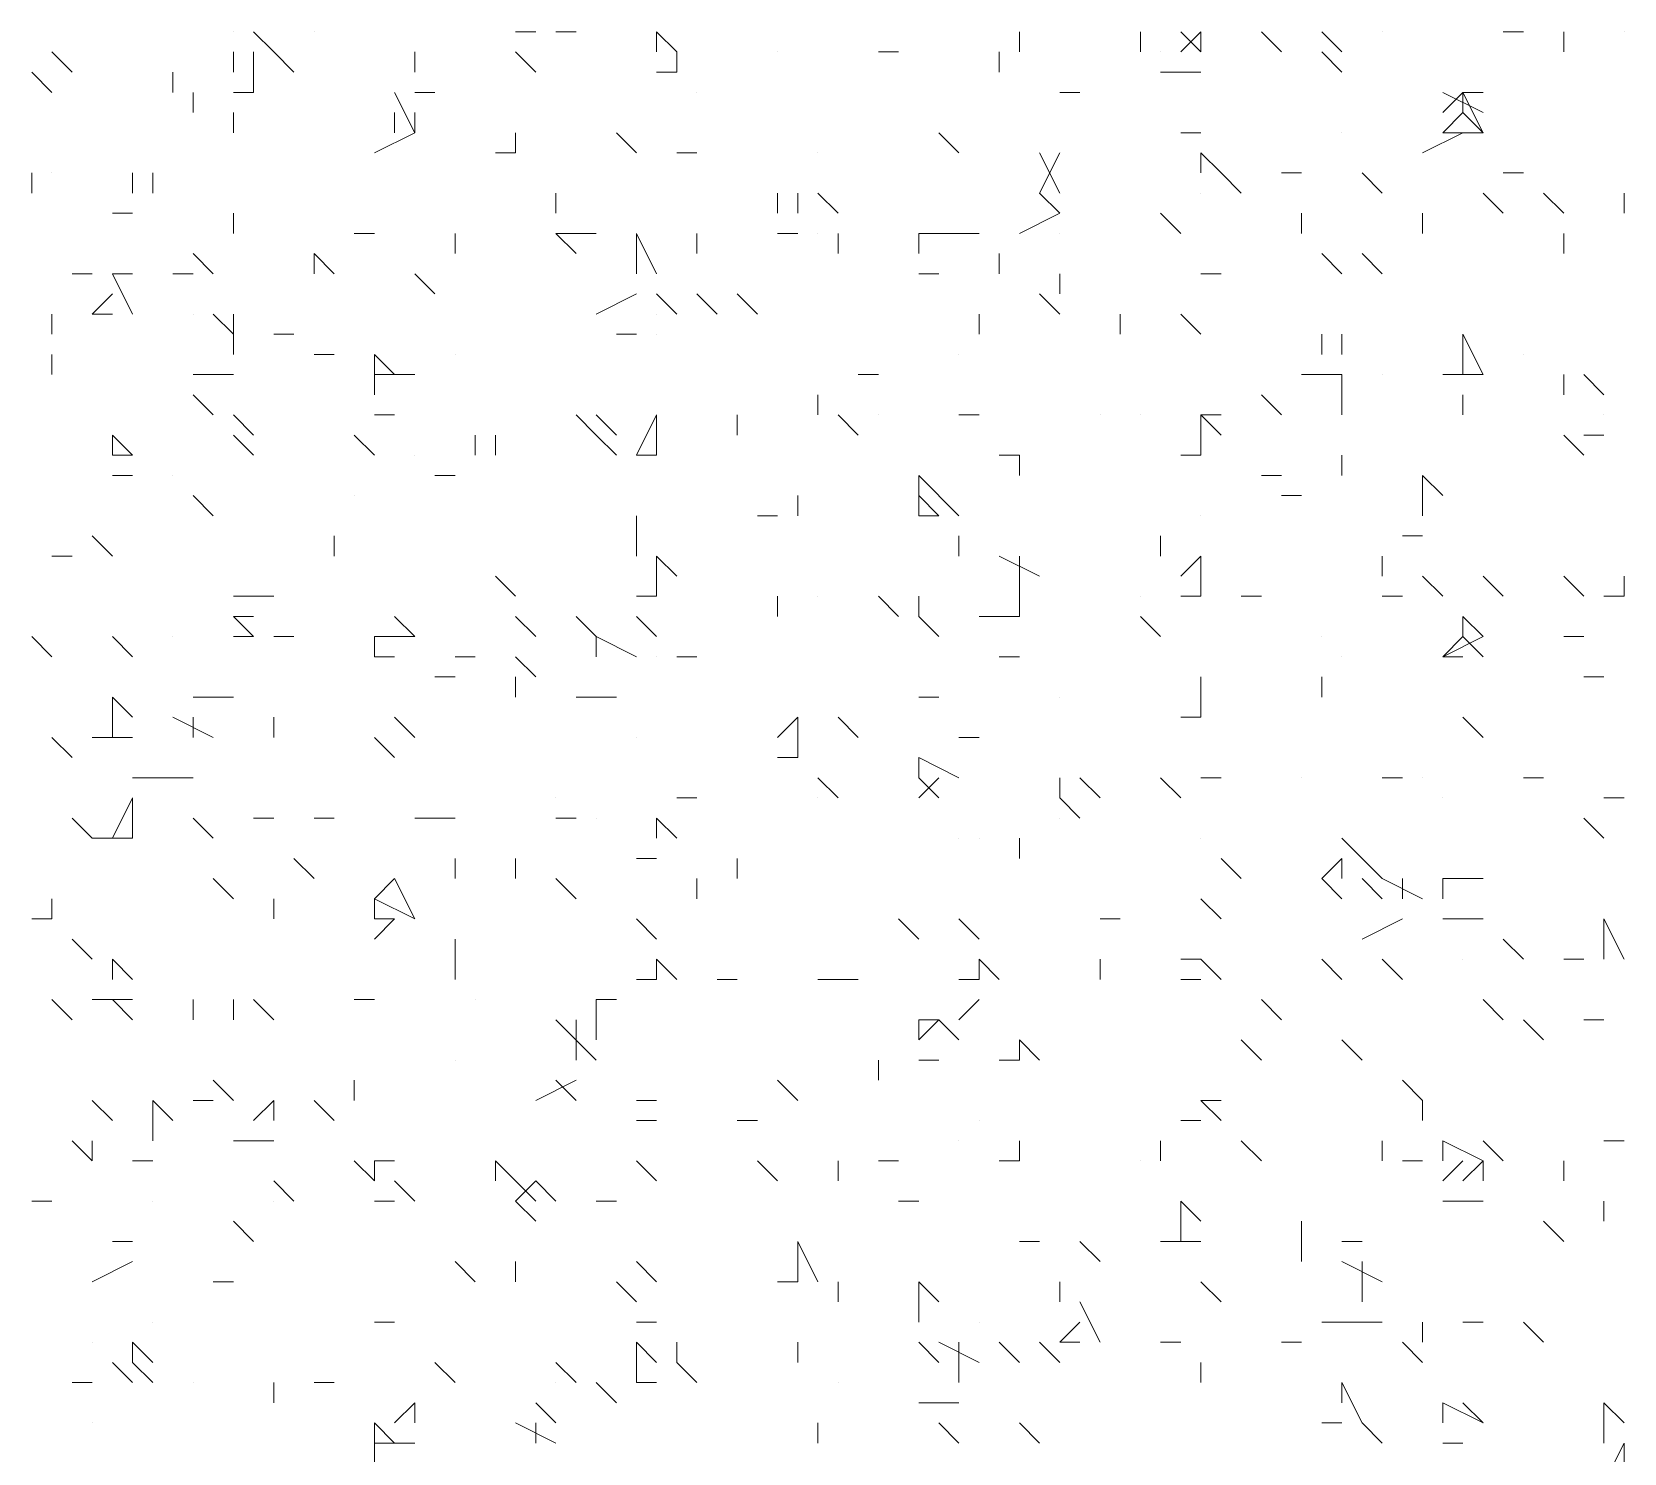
# Model space of a CAD drawing. Header units: millimetres. Extents: x 2928 to 3112, y 1220 to 1280.
# Drawn here: x 2999.7688 to 3000.0322, y 1265.2723 to 1265.5073 of the extents above; entities that cross this region are included whole.
import ezdxf

# ---------------------------------------------------------------- set-up
doc = ezdxf.new("R2010")
doc.units = ezdxf.units.MM

msp = doc.modelspace()

# ---------------------------------------------------------------- linework, layer by layer
at = {"color": 92, "linetype": 'Continuous', "lineweight": 5, "true_color": 0x00b800}
for points in [[(2999.80215, 1265.5073), (2999.80215, 1265.5073)], [(2999.81549, 1265.5073), (2999.81549, 1265.5073)], [(2999.99216, 1265.5073), (2999.99216, 1265.5073)], [(3000.03216, 1265.5073), (3000.03216, 1265.5073)], [(3000.03216, 1265.5073), (3000.03216, 1265.5073)], [(2999.87215, 1265.50397), (2999.87215, 1265.50397)], [(2999.89215, 1265.50397), (2999.89215, 1265.50397)], [(2999.95549, 1265.50397), (2999.95549, 1265.50397)], [(2999.87882, 1265.4973), (2999.87882, 1265.4973)], [(2999.98549, 1265.49063), (2999.98549, 1265.49063)], [(2999.89882, 1265.4873), (2999.89882, 1265.4873)], [(2999.77215, 1265.48397), (2999.77215, 1265.48397)], [(2999.96216, 1265.48063), (2999.96216, 1265.48063)], [(2999.89882, 1265.47397), (2999.89882, 1265.47397)], [(2999.93882, 1265.47397), (2999.93882, 1265.47397)], [(2999.93882, 1265.4673), (2999.93882, 1265.4673)], [(2999.79549, 1265.46063), (2999.79549, 1265.46063)], [(2999.87215, 1265.46063), (2999.87215, 1265.46063)], [(2999.87215, 1265.4573), (2999.87215, 1265.4573)], [(2999.83882, 1265.45397), (2999.83882, 1265.45397)], [(2999.92215, 1265.45397), (2999.92215, 1265.45397)], [(3000.01549, 1265.45397), (3000.01549, 1265.45397)], [(2999.99216, 1265.45063), (2999.99216, 1265.45063)], [(2999.90882, 1265.44397), (2999.90882, 1265.44397)], [(2999.94549, 1265.44397), (2999.94549, 1265.44397)], [(2999.94549, 1265.44397), (2999.94549, 1265.44397)], [(2999.95215, 1265.44397), (2999.95215, 1265.44397)], [(3000.02882, 1265.44397), (3000.02882, 1265.44397)], [(3000.02882, 1265.44397), (3000.02882, 1265.44397)], [(2999.83215, 1265.4373), (2999.83215, 1265.4373)], [(2999.86882, 1265.4373), (2999.86882, 1265.4373)], [(2999.79215, 1265.43397), (2999.79215, 1265.43397)], [(2999.82215, 1265.43063), (2999.82215, 1265.43063)], [(2999.99882, 1265.43063), (2999.99882, 1265.43063)], [(2999.91549, 1265.4273), (2999.91549, 1265.4273)], [(2999.96216, 1265.4273), (2999.96216, 1265.4273)], [(2999.89882, 1265.41397), (2999.89882, 1265.41397)], [(2999.95215, 1265.41397), (2999.95215, 1265.41397)], [(2999.99216, 1265.41397), (2999.99216, 1265.41397)], [(2999.79215, 1265.4073), (2999.79215, 1265.4073)], [(2999.98216, 1265.4073), (2999.98216, 1265.4073)], [(2999.84882, 1265.40397), (2999.84882, 1265.40397)], [(2999.87215, 1265.40397), (2999.87215, 1265.40397)], [(2999.98549, 1265.40397), (2999.98549, 1265.40397)], [(2999.93882, 1265.3973), (2999.93882, 1265.3973)], [(2999.86882, 1265.39063), (2999.86882, 1265.39063)], [(2999.97882, 1265.38397), (2999.97882, 1265.38397)], [(2999.99882, 1265.38397), (2999.99882, 1265.38397)], [(2999.85549, 1265.38063), (2999.85549, 1265.38063)], [(2999.89882, 1265.38063), (2999.89882, 1265.38063)], [(2999.93882, 1265.38063), (2999.93882, 1265.38063)], [(3000.00216, 1265.38063), (3000.00216, 1265.38063)], [(2999.86215, 1265.3773), (2999.86215, 1265.3773)], [(2999.93882, 1265.3773), (2999.93882, 1265.3773)], [(2999.92215, 1265.37397), (2999.92215, 1265.37397)], [(2999.92549, 1265.37397), (2999.92549, 1265.37397)], [(2999.96216, 1265.37397), (2999.96216, 1265.37397)], [(2999.95882, 1265.35397), (2999.95882, 1265.35397)], [(2999.99216, 1265.35397), (2999.99216, 1265.35397)], [(3000.00549, 1265.35397), (3000.00549, 1265.35397)], [(3000.02882, 1265.35397), (3000.02882, 1265.35397)], [(2999.84215, 1265.3473), (2999.84215, 1265.3473)], [(2999.83882, 1265.3373), (2999.83882, 1265.3373)], [(2999.87215, 1265.33063), (2999.87215, 1265.33063)], [(2999.96216, 1265.33063), (2999.96216, 1265.33063)], [(2999.92549, 1265.3273), (2999.92549, 1265.3273)], [(2999.92215, 1265.32396), (2999.92215, 1265.32396)], [(2999.95215, 1265.32063), (2999.95215, 1265.32063)], [(2999.78882, 1265.31396), (2999.78882, 1265.31396)], [(2999.80882, 1265.31396), (2999.80882, 1265.31396)], [(2999.78215, 1265.3073), (2999.78215, 1265.3073)], [(2999.78882, 1265.29396), (2999.78882, 1265.29396)], [(2999.82549, 1265.29396), (2999.82549, 1265.29396)], [(2999.92549, 1265.29396), (2999.92549, 1265.29396)], [(3000.00549, 1265.29396), (3000.00549, 1265.29396)], [(2999.77882, 1265.29063), (2999.77882, 1265.29063)], [(2999.89549, 1265.29063), (2999.89549, 1265.29063)], [(2999.79549, 1265.28396), (2999.79549, 1265.28396)], [(2999.85549, 1265.28396), (2999.85549, 1265.28396)], [(2999.90215, 1265.28396), (2999.90215, 1265.28396)], [(2999.77882, 1265.2773), (2999.77882, 1265.2773)]]:
    msp.add_lwpolyline(points, close=True, dxfattribs=at)
for points in [[(2999.80882, 1265.50397), (2999.80549, 1265.5073), (2999.80549, 1265.5073)], [(2999.85215, 1265.5073), (2999.84882, 1265.5073), (2999.84882, 1265.5073)], [(2999.85882, 1265.5073), (2999.85549, 1265.5073), (2999.85549, 1265.5073)], [(2999.87215, 1265.5073), (2999.87549, 1265.50397), (2999.87549, 1265.50397)], [(2999.87215, 1265.5073), (2999.87215, 1265.50397), (2999.87215, 1265.50397)], [(2999.93215, 1265.50397), (2999.93215, 1265.5073), (2999.93215, 1265.5073)], [(2999.95215, 1265.50397), (2999.95215, 1265.5073), (2999.95215, 1265.5073)], [(2999.96216, 1265.5073), (2999.95882, 1265.50397), (2999.95882, 1265.50397)], [(2999.96216, 1265.50397), (2999.95882, 1265.5073), (2999.95882, 1265.5073)], [(2999.96216, 1265.5073), (2999.96216, 1265.50397), (2999.96216, 1265.50397)], [(2999.97549, 1265.50397), (2999.97216, 1265.5073), (2999.97216, 1265.5073)], [(2999.98549, 1265.50397), (2999.98216, 1265.5073), (2999.98216, 1265.5073)], [(3000.01549, 1265.5073), (3000.01216, 1265.5073), (3000.01216, 1265.5073)], [(3000.02216, 1265.50397), (3000.02216, 1265.5073), (3000.02216, 1265.5073)], [(2999.77549, 1265.50063), (2999.77215, 1265.50397), (2999.77215, 1265.50397)], [(2999.80215, 1265.50397), (2999.80215, 1265.50063), (2999.80215, 1265.50063)], [(2999.80549, 1265.50397), (2999.80549, 1265.4973), (2999.80549, 1265.4973)], [(2999.81215, 1265.50063), (2999.80882, 1265.50397), (2999.80882, 1265.50397)], [(2999.83215, 1265.50063), (2999.83215, 1265.50397), (2999.83215, 1265.50397)], [(2999.85215, 1265.50063), (2999.84882, 1265.50397), (2999.84882, 1265.50397)], [(2999.85215, 1265.50063), (2999.84882, 1265.50397), (2999.84882, 1265.50397)], [(2999.87549, 1265.50063), (2999.87549, 1265.50397), (2999.87549, 1265.50397)], [(2999.91215, 1265.50397), (2999.90882, 1265.50397), (2999.90882, 1265.50397)], [(2999.92882, 1265.50063), (2999.92882, 1265.50397), (2999.92882, 1265.50397)], [(2999.98549, 1265.50063), (2999.98216, 1265.50397), (2999.98216, 1265.50397)], [(2999.77215, 1265.4973), (2999.76882, 1265.50063), (2999.76882, 1265.50063)], [(2999.79215, 1265.4973), (2999.79215, 1265.50063), (2999.79215, 1265.50063)], [(2999.87215, 1265.50063), (2999.87549, 1265.50063), (2999.87549, 1265.50063)], [(2999.95549, 1265.50063), (2999.96216, 1265.50063), (2999.96216, 1265.50063)], [(2999.79549, 1265.49397), (2999.79549, 1265.4973), (2999.79549, 1265.4973)], [(2999.80215, 1265.4973), (2999.80549, 1265.4973), (2999.80549, 1265.4973)], [(2999.82882, 1265.4973), (2999.83215, 1265.49063), (2999.83215, 1265.49063)], [(2999.83549, 1265.4973), (2999.83215, 1265.4973), (2999.83215, 1265.4973)], [(2999.94215, 1265.4973), (2999.93882, 1265.4973), (2999.93882, 1265.4973)], [(3000.00216, 1265.4973), (3000.00882, 1265.49397), (3000.00882, 1265.49397)], [(3000.00549, 1265.4973), (3000.00216, 1265.49397), (3000.00216, 1265.49397)], [(3000.00549, 1265.4973), (3000.00882, 1265.4973), (3000.00882, 1265.4973)], [(3000.00549, 1265.4973), (3000.00549, 1265.49397), (3000.00549, 1265.49397)], [(3000.00549, 1265.4973), (3000.00882, 1265.49063), (3000.00882, 1265.49063)], [(2999.80215, 1265.49063), (2999.80215, 1265.49397), (2999.80215, 1265.49397)], [(2999.82882, 1265.49397), (2999.82882, 1265.49063), (2999.82882, 1265.49063)], [(2999.83215, 1265.49063), (2999.83215, 1265.49397), (2999.83215, 1265.49397)], [(3000.00549, 1265.49397), (3000.00216, 1265.49063), (3000.00216, 1265.49063)], [(3000.00882, 1265.49063), (3000.00549, 1265.49397), (3000.00549, 1265.49397)], [(2999.82549, 1265.4873), (2999.83215, 1265.49063), (2999.83215, 1265.49063)], [(2999.84882, 1265.49063), (2999.84882, 1265.4873), (2999.84882, 1265.4873)], [(2999.84882, 1265.49063), (2999.84882, 1265.4873), (2999.84882, 1265.4873)], [(2999.86882, 1265.4873), (2999.86549, 1265.49063), (2999.86549, 1265.49063)], [(2999.92215, 1265.4873), (2999.91882, 1265.49063), (2999.91882, 1265.49063)], [(2999.96216, 1265.49063), (2999.95882, 1265.49063), (2999.95882, 1265.49063)], [(2999.99882, 1265.4873), (3000.00549, 1265.49063), (3000.00549, 1265.49063)], [(3000.00216, 1265.49063), (3000.00549, 1265.49063), (3000.00549, 1265.49063)], [(3000.00549, 1265.49063), (3000.00882, 1265.49063), (3000.00882, 1265.49063)], [(2999.84549, 1265.4873), (2999.84882, 1265.4873), (2999.84882, 1265.4873)], [(2999.87882, 1265.4873), (2999.87549, 1265.4873), (2999.87549, 1265.4873)], [(2999.93549, 1265.4873), (2999.93882, 1265.48063), (2999.93882, 1265.48063)], [(2999.93882, 1265.4873), (2999.93549, 1265.48063), (2999.93549, 1265.48063)], [(2999.96216, 1265.4873), (2999.96549, 1265.48397), (2999.96549, 1265.48397)], [(2999.96216, 1265.4873), (2999.96216, 1265.48397), (2999.96216, 1265.48397)], [(2999.76882, 1265.48063), (2999.76882, 1265.48397), (2999.76882, 1265.48397)], [(2999.78549, 1265.48397), (2999.78549, 1265.48063), (2999.78549, 1265.48063)], [(2999.78549, 1265.48397), (2999.78549, 1265.48063), (2999.78549, 1265.48063)], [(2999.78882, 1265.48063), (2999.78882, 1265.48397), (2999.78882, 1265.48397)], [(2999.96882, 1265.48063), (2999.96549, 1265.48397), (2999.96549, 1265.48397)], [(2999.97882, 1265.48397), (2999.97549, 1265.48397), (2999.97549, 1265.48397)], [(2999.99216, 1265.48063), (2999.98882, 1265.48397), (2999.98882, 1265.48397)], [(3000.01549, 1265.48397), (3000.01216, 1265.48397), (3000.01216, 1265.48397)], [(2999.85549, 1265.4773), (2999.85549, 1265.48063), (2999.85549, 1265.48063)], [(2999.89215, 1265.48063), (2999.89215, 1265.4773), (2999.89215, 1265.4773)], [(2999.89549, 1265.48063), (2999.89549, 1265.4773), (2999.89549, 1265.4773)], [(2999.89549, 1265.4773), (2999.89549, 1265.48063), (2999.89549, 1265.48063)], [(2999.90215, 1265.4773), (2999.89882, 1265.48063), (2999.89882, 1265.48063)], [(2999.93882, 1265.4773), (2999.93549, 1265.48063), (2999.93549, 1265.48063)], [(3000.01216, 1265.4773), (3000.00882, 1265.48063), (3000.00882, 1265.48063)], [(3000.02216, 1265.4773), (3000.01882, 1265.48063), (3000.01882, 1265.48063)], [(3000.03216, 1265.4773), (3000.03216, 1265.48063), (3000.03216, 1265.48063)], [(2999.78215, 1265.4773), (2999.78549, 1265.4773), (2999.78549, 1265.4773)], [(2999.80215, 1265.47397), (2999.80215, 1265.4773), (2999.80215, 1265.4773)], [(2999.93215, 1265.47397), (2999.93882, 1265.4773), (2999.93882, 1265.4773)], [(2999.95882, 1265.47397), (2999.95549, 1265.4773), (2999.95549, 1265.4773)], [(2999.97882, 1265.47397), (2999.97882, 1265.4773), (2999.97882, 1265.4773)], [(2999.99882, 1265.47397), (2999.99882, 1265.4773), (2999.99882, 1265.4773)], [(2999.82549, 1265.47397), (2999.82215, 1265.47397), (2999.82215, 1265.47397)], [(2999.83882, 1265.47063), (2999.83882, 1265.47397), (2999.83882, 1265.47397)], [(2999.85882, 1265.47063), (2999.85549, 1265.47397), (2999.85549, 1265.47397)], [(2999.85882, 1265.47397), (2999.85549, 1265.47397), (2999.85549, 1265.47397)], [(2999.86215, 1265.47397), (2999.85882, 1265.47397), (2999.85882, 1265.47397)], [(2999.86882, 1265.47397), (2999.87215, 1265.4673), (2999.87215, 1265.4673)], [(2999.86882, 1265.47397), (2999.86882, 1265.4673), (2999.86882, 1265.4673)], [(2999.87882, 1265.47063), (2999.87882, 1265.47397), (2999.87882, 1265.47397)], [(2999.89215, 1265.47397), (2999.89549, 1265.47397), (2999.89549, 1265.47397)], [(2999.90215, 1265.47063), (2999.90215, 1265.47397), (2999.90215, 1265.47397)], [(2999.91549, 1265.47397), (2999.92215, 1265.47397), (2999.92215, 1265.47397)], [(2999.91549, 1265.47397), (2999.91549, 1265.47063), (2999.91549, 1265.47063)], [(2999.92215, 1265.47397), (2999.91882, 1265.47397), (2999.91882, 1265.47397)], [(2999.92549, 1265.47397), (2999.92215, 1265.47397), (2999.92215, 1265.47397)], [(3000.02216, 1265.47063), (3000.02216, 1265.47397), (3000.02216, 1265.47397)], [(2999.79882, 1265.4673), (2999.79549, 1265.47063), (2999.79549, 1265.47063)], [(2999.81882, 1265.4673), (2999.81549, 1265.47063), (2999.81549, 1265.47063)], [(2999.81549, 1265.4673), (2999.81549, 1265.47063), (2999.81549, 1265.47063)], [(2999.92882, 1265.4673), (2999.92882, 1265.47063), (2999.92882, 1265.47063)], [(2999.98549, 1265.4673), (2999.98216, 1265.47063), (2999.98216, 1265.47063)], [(2999.99216, 1265.4673), (2999.98882, 1265.47063), (2999.98882, 1265.47063)], [(2999.77882, 1265.4673), (2999.77549, 1265.4673), (2999.77549, 1265.4673)], [(2999.78215, 1265.4673), (2999.78549, 1265.46063), (2999.78549, 1265.46063)], [(2999.78549, 1265.4673), (2999.78215, 1265.4673), (2999.78215, 1265.4673)], [(2999.79549, 1265.4673), (2999.79215, 1265.4673), (2999.79215, 1265.4673)], [(2999.83549, 1265.46397), (2999.83215, 1265.4673), (2999.83215, 1265.4673)], [(2999.91549, 1265.4673), (2999.91882, 1265.4673), (2999.91882, 1265.4673)], [(2999.93882, 1265.4673), (2999.93882, 1265.46397), (2999.93882, 1265.46397)], [(2999.96549, 1265.4673), (2999.96216, 1265.4673), (2999.96216, 1265.4673)], [(2999.78215, 1265.46397), (2999.77882, 1265.46063), (2999.77882, 1265.46063)], [(2999.86215, 1265.46063), (2999.86882, 1265.46397), (2999.86882, 1265.46397)], [(2999.87215, 1265.46397), (2999.87549, 1265.46063), (2999.87549, 1265.46063)], [(2999.88215, 1265.46063), (2999.87882, 1265.46397), (2999.87882, 1265.46397)], [(2999.88882, 1265.46063), (2999.88549, 1265.46397), (2999.88549, 1265.46397)], [(2999.93549, 1265.46397), (2999.93882, 1265.46063), (2999.93882, 1265.46063)], [(2999.77215, 1265.4573), (2999.77215, 1265.46063), (2999.77215, 1265.46063)], [(2999.77882, 1265.46063), (2999.78215, 1265.46063), (2999.78215, 1265.46063)], [(2999.79882, 1265.46063), (2999.80215, 1265.4573), (2999.80215, 1265.4573)], [(2999.80215, 1265.46063), (2999.80215, 1265.45397), (2999.80215, 1265.45397)], [(2999.92549, 1265.4573), (2999.92549, 1265.46063), (2999.92549, 1265.46063)], [(2999.94882, 1265.4573), (2999.94882, 1265.46063), (2999.94882, 1265.46063)], [(2999.96216, 1265.4573), (2999.95882, 1265.46063), (2999.95882, 1265.46063)], [(2999.81215, 1265.4573), (2999.80882, 1265.4573), (2999.80882, 1265.4573)], [(2999.86882, 1265.4573), (2999.86549, 1265.4573), (2999.86549, 1265.4573)], [(2999.98216, 1265.4573), (2999.98216, 1265.45397), (2999.98216, 1265.45397)], [(2999.98549, 1265.4573), (2999.98549, 1265.45397), (2999.98549, 1265.45397)], [(3000.00549, 1265.4573), (3000.00882, 1265.45063), (3000.00882, 1265.45063)], [(3000.00549, 1265.4573), (3000.00549, 1265.45063), (3000.00549, 1265.45063)], [(2999.77215, 1265.45063), (2999.77215, 1265.45397), (2999.77215, 1265.45397)], [(2999.81882, 1265.45397), (2999.81549, 1265.45397), (2999.81549, 1265.45397)], [(2999.82549, 1265.45397), (2999.82882, 1265.45063), (2999.82882, 1265.45063)], [(2999.82549, 1265.45397), (2999.82549, 1265.45063), (2999.82549, 1265.45063)], [(2999.79549, 1265.45063), (2999.80215, 1265.45063), (2999.80215, 1265.45063)], [(2999.82549, 1265.45063), (2999.83215, 1265.45063), (2999.83215, 1265.45063)], [(2999.82549, 1265.45063), (2999.82549, 1265.4473), (2999.82549, 1265.4473)], [(2999.82549, 1265.45063), (2999.82549, 1265.4473), (2999.82549, 1265.4473)], [(2999.90882, 1265.45063), (2999.90549, 1265.45063), (2999.90549, 1265.45063)], [(2999.97882, 1265.45063), (2999.98549, 1265.45063), (2999.98549, 1265.45063)], [(2999.98549, 1265.4473), (2999.98549, 1265.45063), (2999.98549, 1265.45063)], [(3000.00216, 1265.45063), (3000.00882, 1265.45063), (3000.00882, 1265.45063)], [(3000.02216, 1265.4473), (3000.02216, 1265.45063), (3000.02216, 1265.45063)], [(3000.02882, 1265.4473), (3000.02549, 1265.45063), (3000.02549, 1265.45063)], [(2999.79882, 1265.44397), (2999.79549, 1265.4473), (2999.79549, 1265.4473)], [(2999.89882, 1265.44397), (2999.89882, 1265.4473), (2999.89882, 1265.4473)], [(2999.97549, 1265.44397), (2999.97216, 1265.4473), (2999.97216, 1265.4473)], [(2999.98549, 1265.44397), (2999.98549, 1265.4473), (2999.98549, 1265.4473)], [(3000.00549, 1265.44397), (3000.00549, 1265.4473), (3000.00549, 1265.4473)], [(2999.80549, 1265.44063), (2999.80215, 1265.44397), (2999.80215, 1265.44397)], [(2999.82549, 1265.44397), (2999.82882, 1265.44397), (2999.82882, 1265.44397)], [(2999.86215, 1265.44063), (2999.85882, 1265.44397), (2999.85882, 1265.44397)], [(2999.86549, 1265.44063), (2999.86215, 1265.44397), (2999.86215, 1265.44397)], [(2999.87215, 1265.44397), (2999.86882, 1265.4373), (2999.86882, 1265.4373)], [(2999.87215, 1265.44397), (2999.87215, 1265.4373), (2999.87215, 1265.4373)], [(2999.88549, 1265.44063), (2999.88549, 1265.44397), (2999.88549, 1265.44397)], [(2999.90549, 1265.44063), (2999.90215, 1265.44397), (2999.90215, 1265.44397)], [(2999.92549, 1265.44397), (2999.92215, 1265.44397), (2999.92215, 1265.44397)], [(2999.96216, 1265.44397), (2999.96549, 1265.44063), (2999.96549, 1265.44063)], [(2999.96216, 1265.44397), (2999.96216, 1265.4373), (2999.96216, 1265.4373)], [(2999.96549, 1265.44397), (2999.96216, 1265.44397), (2999.96216, 1265.44397)], [(2999.78215, 1265.44063), (2999.78549, 1265.4373), (2999.78549, 1265.4373)], [(2999.78215, 1265.44063), (2999.78215, 1265.4373), (2999.78215, 1265.4373)], [(2999.80549, 1265.4373), (2999.80215, 1265.44063), (2999.80215, 1265.44063)], [(2999.82549, 1265.4373), (2999.82215, 1265.44063), (2999.82215, 1265.44063)], [(2999.84215, 1265.4373), (2999.84215, 1265.44063), (2999.84215, 1265.44063)], [(2999.84549, 1265.4373), (2999.84549, 1265.44063), (2999.84549, 1265.44063)], [(2999.86549, 1265.4373), (2999.86215, 1265.44063), (2999.86215, 1265.44063)], [(3000.02549, 1265.4373), (3000.02216, 1265.44063), (3000.02216, 1265.44063)], [(3000.02549, 1265.44063), (3000.02882, 1265.44063), (3000.02882, 1265.44063)], [(2999.78549, 1265.4373), (2999.78215, 1265.4373), (2999.78215, 1265.4373)], [(2999.86882, 1265.4373), (2999.87215, 1265.4373), (2999.87215, 1265.4373)], [(2999.93215, 1265.4373), (2999.92882, 1265.4373), (2999.92882, 1265.4373)], [(2999.93215, 1265.43397), (2999.93215, 1265.4373), (2999.93215, 1265.4373)], [(2999.95882, 1265.4373), (2999.96216, 1265.4373), (2999.96216, 1265.4373)], [(2999.98549, 1265.43397), (2999.98549, 1265.4373), (2999.98549, 1265.4373)], [(2999.78215, 1265.43397), (2999.78549, 1265.43397), (2999.78549, 1265.43397)], [(2999.83882, 1265.43397), (2999.83549, 1265.43397), (2999.83549, 1265.43397)], [(2999.91549, 1265.43397), (2999.92215, 1265.4273), (2999.92215, 1265.4273)], [(2999.91549, 1265.43397), (2999.91549, 1265.4273), (2999.91549, 1265.4273)], [(2999.97549, 1265.43397), (2999.97216, 1265.43397), (2999.97216, 1265.43397)], [(2999.99882, 1265.43397), (3000.00216, 1265.43063), (3000.00216, 1265.43063)], [(2999.99882, 1265.43397), (2999.99882, 1265.4273), (2999.99882, 1265.4273)], [(2999.79882, 1265.4273), (2999.79549, 1265.43063), (2999.79549, 1265.43063)], [(2999.89549, 1265.4273), (2999.89549, 1265.43063), (2999.89549, 1265.43063)], [(2999.91549, 1265.43063), (2999.91882, 1265.4273), (2999.91882, 1265.4273)], [(2999.91549, 1265.43063), (2999.91549, 1265.4273), (2999.91549, 1265.4273)], [(2999.97882, 1265.43063), (2999.97549, 1265.43063), (2999.97549, 1265.43063)], [(2999.86882, 1265.42397), (2999.86882, 1265.4273), (2999.86882, 1265.4273)], [(2999.89215, 1265.4273), (2999.88882, 1265.4273), (2999.88882, 1265.4273)], [(2999.91549, 1265.4273), (2999.91882, 1265.4273), (2999.91882, 1265.4273)], [(2999.78215, 1265.42063), (2999.77882, 1265.42397), (2999.77882, 1265.42397)], [(2999.81882, 1265.42063), (2999.81882, 1265.42397), (2999.81882, 1265.42397)], [(2999.86882, 1265.42063), (2999.86882, 1265.42397), (2999.86882, 1265.42397)], [(2999.92215, 1265.42063), (2999.92215, 1265.42397), (2999.92215, 1265.42397)], [(2999.95549, 1265.42063), (2999.95549, 1265.42397), (2999.95549, 1265.42397)], [(2999.99549, 1265.42397), (2999.99882, 1265.42397), (2999.99882, 1265.42397)], [(2999.77549, 1265.42063), (2999.77215, 1265.42063), (2999.77215, 1265.42063)], [(2999.87215, 1265.42063), (2999.87549, 1265.4173), (2999.87549, 1265.4173)], [(2999.87215, 1265.42063), (2999.87215, 1265.41397), (2999.87215, 1265.41397)], [(2999.92882, 1265.42063), (2999.93549, 1265.4173), (2999.93549, 1265.4173)], [(2999.93215, 1265.42063), (2999.93215, 1265.41397), (2999.93215, 1265.41397)], [(2999.96216, 1265.42063), (2999.95882, 1265.4173), (2999.95882, 1265.4173)], [(2999.96216, 1265.42063), (2999.96216, 1265.41397), (2999.96216, 1265.41397)], [(2999.99216, 1265.4173), (2999.99216, 1265.42063), (2999.99216, 1265.42063)], [(2999.84882, 1265.41397), (2999.84549, 1265.4173), (2999.84549, 1265.4173)], [(3000.00216, 1265.41397), (2999.99882, 1265.4173), (2999.99882, 1265.4173)], [(3000.01216, 1265.41397), (3000.00882, 1265.4173), (3000.00882, 1265.4173)], [(3000.02549, 1265.41397), (3000.02216, 1265.4173), (3000.02216, 1265.4173)], [(3000.03216, 1265.41397), (3000.03216, 1265.4173), (3000.03216, 1265.4173)], [(2999.80549, 1265.41397), (2999.80215, 1265.41397), (2999.80215, 1265.41397)], [(2999.80549, 1265.41397), (2999.80882, 1265.41397), (2999.80882, 1265.41397)], [(2999.86882, 1265.41397), (2999.87215, 1265.41397), (2999.87215, 1265.41397)], [(2999.89215, 1265.41063), (2999.89215, 1265.41397), (2999.89215, 1265.41397)], [(2999.89215, 1265.41063), (2999.89215, 1265.41397), (2999.89215, 1265.41397)], [(2999.91215, 1265.41063), (2999.90882, 1265.41397), (2999.90882, 1265.41397)], [(2999.91549, 1265.41063), (2999.91549, 1265.41397), (2999.91549, 1265.41397)], [(2999.93215, 1265.41063), (2999.93215, 1265.41397), (2999.93215, 1265.41397)], [(2999.95882, 1265.41397), (2999.96216, 1265.41397), (2999.96216, 1265.41397)], [(2999.97216, 1265.41397), (2999.96882, 1265.41397), (2999.96882, 1265.41397)], [(2999.99549, 1265.41397), (2999.99216, 1265.41397), (2999.99216, 1265.41397)], [(3000.03216, 1265.41397), (3000.02882, 1265.41397), (3000.02882, 1265.41397)], [(2999.80215, 1265.41063), (2999.80549, 1265.41063), (2999.80549, 1265.41063)], [(2999.80549, 1265.4073), (2999.80215, 1265.41063), (2999.80215, 1265.41063)], [(2999.83215, 1265.4073), (2999.82882, 1265.41063), (2999.82882, 1265.41063)], [(2999.85215, 1265.4073), (2999.84882, 1265.41063), (2999.84882, 1265.41063)], [(2999.86215, 1265.4073), (2999.85882, 1265.41063), (2999.85882, 1265.41063)], [(2999.87215, 1265.4073), (2999.86882, 1265.41063), (2999.86882, 1265.41063)], [(2999.91882, 1265.4073), (2999.91549, 1265.41063), (2999.91549, 1265.41063)], [(2999.92549, 1265.41063), (2999.93215, 1265.41063), (2999.93215, 1265.41063)], [(2999.95549, 1265.4073), (2999.95215, 1265.41063), (2999.95215, 1265.41063)], [(3000.00549, 1265.41063), (3000.00882, 1265.4073), (3000.00882, 1265.4073)], [(3000.00549, 1265.41063), (3000.00549, 1265.4073), (3000.00549, 1265.4073)], [(2999.77215, 1265.40397), (2999.76882, 1265.4073), (2999.76882, 1265.4073)], [(2999.78549, 1265.40397), (2999.78215, 1265.4073), (2999.78215, 1265.4073)], [(2999.80549, 1265.4073), (2999.80215, 1265.4073), (2999.80215, 1265.4073)], [(2999.81215, 1265.4073), (2999.80882, 1265.4073), (2999.80882, 1265.4073)], [(2999.82549, 1265.4073), (2999.83215, 1265.4073), (2999.83215, 1265.4073)], [(2999.82549, 1265.4073), (2999.82549, 1265.40397), (2999.82549, 1265.40397)], [(2999.86215, 1265.4073), (2999.86882, 1265.40397), (2999.86882, 1265.40397)], [(2999.86215, 1265.4073), (2999.86215, 1265.40397), (2999.86215, 1265.40397)], [(3000.00216, 1265.40397), (3000.00882, 1265.4073), (3000.00882, 1265.4073)], [(3000.00549, 1265.4073), (3000.00216, 1265.40397), (3000.00216, 1265.40397)], [(3000.00549, 1265.4073), (3000.00882, 1265.40397), (3000.00882, 1265.40397)], [(3000.02549, 1265.4073), (3000.02216, 1265.4073), (3000.02216, 1265.4073)], [(2999.82549, 1265.40397), (2999.82882, 1265.40397), (2999.82882, 1265.40397)], [(2999.84215, 1265.40397), (2999.83882, 1265.40397), (2999.83882, 1265.40397)], [(2999.84882, 1265.40397), (2999.85215, 1265.40063), (2999.85215, 1265.40063)], [(2999.87882, 1265.40397), (2999.87549, 1265.40397), (2999.87549, 1265.40397)], [(2999.93215, 1265.40397), (2999.92882, 1265.40397), (2999.92882, 1265.40397)], [(3000.00216, 1265.40397), (3000.00549, 1265.40397), (3000.00549, 1265.40397)], [(2999.83882, 1265.40063), (2999.83549, 1265.40063), (2999.83549, 1265.40063)], [(2999.84882, 1265.40063), (2999.84882, 1265.3973), (2999.84882, 1265.3973)], [(2999.96216, 1265.40063), (2999.96216, 1265.3973), (2999.96216, 1265.3973)], [(2999.96216, 1265.40063), (2999.96216, 1265.3973), (2999.96216, 1265.3973)], [(2999.98216, 1265.3973), (2999.98216, 1265.40063), (2999.98216, 1265.40063)], [(3000.02882, 1265.40063), (3000.02549, 1265.40063), (3000.02549, 1265.40063)], [(2999.78215, 1265.3973), (2999.78549, 1265.39397), (2999.78549, 1265.39397)], [(2999.78215, 1265.3973), (2999.78215, 1265.39063), (2999.78215, 1265.39063)], [(2999.79882, 1265.3973), (2999.79549, 1265.3973), (2999.79549, 1265.3973)], [(2999.80215, 1265.3973), (2999.79882, 1265.3973), (2999.79882, 1265.3973)], [(2999.85882, 1265.3973), (2999.86549, 1265.3973), (2999.86549, 1265.3973)], [(2999.91882, 1265.3973), (2999.91549, 1265.3973), (2999.91549, 1265.3973)], [(2999.96216, 1265.39397), (2999.96216, 1265.3973), (2999.96216, 1265.3973)], [(2999.79215, 1265.39397), (2999.79882, 1265.39063), (2999.79882, 1265.39063)], [(2999.79549, 1265.39397), (2999.79549, 1265.39063), (2999.79549, 1265.39063)], [(2999.80882, 1265.39063), (2999.80882, 1265.39397), (2999.80882, 1265.39397)], [(2999.83215, 1265.39063), (2999.82882, 1265.39397), (2999.82882, 1265.39397)], [(2999.89549, 1265.39397), (2999.89215, 1265.39063), (2999.89215, 1265.39063)], [(2999.89549, 1265.39397), (2999.89549, 1265.39063), (2999.89549, 1265.39063)], [(2999.90549, 1265.39063), (2999.90215, 1265.39397), (2999.90215, 1265.39397)], [(2999.95882, 1265.39397), (2999.96216, 1265.39397), (2999.96216, 1265.39397)], [(3000.00882, 1265.39063), (3000.00549, 1265.39397), (3000.00549, 1265.39397)], [(2999.77549, 1265.3873), (2999.77215, 1265.39063), (2999.77215, 1265.39063)], [(2999.77882, 1265.39063), (2999.78549, 1265.39063), (2999.78549, 1265.39063)], [(2999.82882, 1265.3873), (2999.82549, 1265.39063), (2999.82549, 1265.39063)], [(2999.89549, 1265.3873), (2999.89549, 1265.39063), (2999.89549, 1265.39063)], [(2999.92549, 1265.39063), (2999.92215, 1265.39063), (2999.92215, 1265.39063)], [(2999.89215, 1265.3873), (2999.89549, 1265.3873), (2999.89549, 1265.3873)], [(2999.91549, 1265.3873), (2999.92215, 1265.38397), (2999.92215, 1265.38397)], [(2999.91549, 1265.3873), (2999.91549, 1265.38397), (2999.91549, 1265.38397)], [(2999.78882, 1265.38397), (2999.78549, 1265.38397), (2999.78549, 1265.38397)], [(2999.78882, 1265.38397), (2999.79549, 1265.38397), (2999.79549, 1265.38397)], [(2999.90215, 1265.38063), (2999.89882, 1265.38397), (2999.89882, 1265.38397)], [(2999.91549, 1265.38063), (2999.91882, 1265.38397), (2999.91882, 1265.38397)], [(2999.91882, 1265.38063), (2999.91549, 1265.38397), (2999.91549, 1265.38397)], [(2999.93882, 1265.38063), (2999.93882, 1265.38397), (2999.93882, 1265.38397)], [(2999.94549, 1265.38063), (2999.94215, 1265.38397), (2999.94215, 1265.38397)], [(2999.95882, 1265.38063), (2999.95549, 1265.38397), (2999.95549, 1265.38397)], [(2999.96549, 1265.38397), (2999.96216, 1265.38397), (2999.96216, 1265.38397)], [(2999.99549, 1265.38397), (2999.99216, 1265.38397), (2999.99216, 1265.38397)], [(3000.01882, 1265.38397), (3000.01549, 1265.38397), (3000.01549, 1265.38397)], [(2999.78549, 1265.38063), (2999.78215, 1265.37397), (2999.78215, 1265.37397)], [(2999.78549, 1265.38063), (2999.78549, 1265.37397), (2999.78549, 1265.37397)], [(2999.87882, 1265.38063), (2999.87549, 1265.38063), (2999.87549, 1265.38063)], [(2999.93882, 1265.38063), (2999.94215, 1265.3773), (2999.94215, 1265.3773)], [(3000.03216, 1265.38063), (3000.02882, 1265.38063), (3000.02882, 1265.38063)], [(2999.77882, 1265.37397), (2999.77549, 1265.3773), (2999.77549, 1265.3773)], [(2999.79882, 1265.37397), (2999.79549, 1265.3773), (2999.79549, 1265.3773)], [(2999.80882, 1265.3773), (2999.80549, 1265.3773), (2999.80549, 1265.3773)], [(2999.81882, 1265.3773), (2999.81549, 1265.3773), (2999.81549, 1265.3773)], [(2999.83549, 1265.3773), (2999.83215, 1265.3773), (2999.83215, 1265.3773)], [(2999.83882, 1265.3773), (2999.83549, 1265.3773), (2999.83549, 1265.3773)], [(2999.85882, 1265.3773), (2999.85549, 1265.3773), (2999.85549, 1265.3773)], [(2999.87215, 1265.3773), (2999.87549, 1265.37397), (2999.87549, 1265.37397)], [(2999.87215, 1265.3773), (2999.87215, 1265.37397), (2999.87215, 1265.37397)], [(3000.02882, 1265.37397), (3000.02549, 1265.3773), (3000.02549, 1265.3773)], [(2999.77882, 1265.37397), (2999.78549, 1265.37397), (2999.78549, 1265.37397)], [(2999.93215, 1265.37063), (2999.93215, 1265.37397), (2999.93215, 1265.37397)], [(2999.98882, 1265.37063), (2999.98549, 1265.37397), (2999.98549, 1265.37397)], [(2999.81549, 1265.3673), (2999.81215, 1265.37063), (2999.81215, 1265.37063)], [(2999.83882, 1265.3673), (2999.83882, 1265.37063), (2999.83882, 1265.37063)], [(2999.84882, 1265.3673), (2999.84882, 1265.37063), (2999.84882, 1265.37063)], [(2999.86882, 1265.37063), (2999.87215, 1265.37063), (2999.87215, 1265.37063)], [(2999.88549, 1265.3673), (2999.88549, 1265.37063), (2999.88549, 1265.37063)], [(2999.96882, 1265.3673), (2999.96549, 1265.37063), (2999.96549, 1265.37063)], [(2999.98549, 1265.37063), (2999.98216, 1265.3673), (2999.98216, 1265.3673)], [(2999.98549, 1265.37063), (2999.98549, 1265.3673), (2999.98549, 1265.3673)], [(2999.99216, 1265.3673), (2999.98882, 1265.37063), (2999.98882, 1265.37063)], [(2999.80215, 1265.36397), (2999.79882, 1265.3673), (2999.79882, 1265.3673)], [(2999.82882, 1265.3673), (2999.82549, 1265.36397), (2999.82549, 1265.36397)], [(2999.82882, 1265.3673), (2999.83215, 1265.36063), (2999.83215, 1265.36063)], [(2999.85882, 1265.36397), (2999.85549, 1265.3673), (2999.85549, 1265.3673)], [(2999.87882, 1265.36397), (2999.87882, 1265.3673), (2999.87882, 1265.3673)], [(2999.98216, 1265.3673), (2999.98549, 1265.36397), (2999.98549, 1265.36397)], [(2999.99216, 1265.36397), (2999.98882, 1265.3673), (2999.98882, 1265.3673)], [(2999.99216, 1265.3673), (2999.99882, 1265.36397), (2999.99882, 1265.36397)], [(2999.99549, 1265.3673), (2999.99549, 1265.36397), (2999.99549, 1265.36397)], [(3000.00216, 1265.3673), (3000.00882, 1265.3673), (3000.00882, 1265.3673)], [(3000.00216, 1265.3673), (3000.00216, 1265.36397), (3000.00216, 1265.36397)], [(2999.77215, 1265.36063), (2999.77215, 1265.36397), (2999.77215, 1265.36397)], [(2999.80882, 1265.36063), (2999.80882, 1265.36397), (2999.80882, 1265.36397)], [(2999.82549, 1265.36397), (2999.83215, 1265.36063), (2999.83215, 1265.36063)], [(2999.82549, 1265.36397), (2999.82549, 1265.36063), (2999.82549, 1265.36063)], [(2999.96549, 1265.36063), (2999.96216, 1265.36397), (2999.96216, 1265.36397)], [(2999.77215, 1265.36063), (2999.76882, 1265.36063), (2999.76882, 1265.36063)], [(2999.82549, 1265.3573), (2999.82882, 1265.36063), (2999.82882, 1265.36063)], [(2999.82549, 1265.36063), (2999.82882, 1265.36063), (2999.82882, 1265.36063)], [(2999.87215, 1265.3573), (2999.86882, 1265.36063), (2999.86882, 1265.36063)], [(2999.91549, 1265.3573), (2999.91215, 1265.36063), (2999.91215, 1265.36063)], [(2999.92549, 1265.3573), (2999.92215, 1265.36063), (2999.92215, 1265.36063)], [(2999.94882, 1265.36063), (2999.94549, 1265.36063), (2999.94549, 1265.36063)], [(2999.98882, 1265.3573), (2999.99549, 1265.36063), (2999.99549, 1265.36063)], [(3000.00216, 1265.36063), (3000.00882, 1265.36063), (3000.00882, 1265.36063)], [(3000.02882, 1265.36063), (3000.03216, 1265.35397), (3000.03216, 1265.35397)], [(3000.02882, 1265.36063), (3000.02882, 1265.35397), (3000.02882, 1265.35397)], [(2999.77882, 1265.35397), (2999.77549, 1265.3573), (2999.77549, 1265.3573)], [(2999.83882, 1265.35397), (2999.83882, 1265.3573), (2999.83882, 1265.3573)], [(3000.01549, 1265.35397), (3000.01216, 1265.3573), (3000.01216, 1265.3573)], [(2999.78215, 1265.35397), (2999.78549, 1265.35063), (2999.78549, 1265.35063)], [(2999.78215, 1265.35397), (2999.78215, 1265.35063), (2999.78215, 1265.35063)], [(2999.83882, 1265.35063), (2999.83882, 1265.35397), (2999.83882, 1265.35397)], [(2999.87215, 1265.35397), (2999.87549, 1265.35063), (2999.87549, 1265.35063)], [(2999.87215, 1265.35397), (2999.87215, 1265.35063), (2999.87215, 1265.35063)], [(2999.92549, 1265.35397), (2999.92882, 1265.35063), (2999.92882, 1265.35063)], [(2999.92549, 1265.35397), (2999.92549, 1265.35063), (2999.92549, 1265.35063)], [(2999.94549, 1265.35063), (2999.94549, 1265.35397), (2999.94549, 1265.35397)], [(2999.95882, 1265.35397), (2999.96216, 1265.35397), (2999.96216, 1265.35397)], [(2999.96549, 1265.35063), (2999.96216, 1265.35397), (2999.96216, 1265.35397)], [(2999.98549, 1265.35063), (2999.98216, 1265.35397), (2999.98216, 1265.35397)], [(2999.99549, 1265.35063), (2999.99216, 1265.35397), (2999.99216, 1265.35397)], [(3000.02549, 1265.35397), (3000.02216, 1265.35397), (3000.02216, 1265.35397)], [(2999.86882, 1265.35063), (2999.87215, 1265.35063), (2999.87215, 1265.35063)], [(2999.88549, 1265.35063), (2999.88215, 1265.35063), (2999.88215, 1265.35063)], [(2999.88549, 1265.35063), (2999.88215, 1265.35063), (2999.88215, 1265.35063)], [(2999.90215, 1265.35063), (2999.89882, 1265.35063), (2999.89882, 1265.35063)], [(2999.90549, 1265.35063), (2999.90215, 1265.35063), (2999.90215, 1265.35063)], [(2999.90549, 1265.35063), (2999.90215, 1265.35063), (2999.90215, 1265.35063)], [(2999.92549, 1265.35063), (2999.92215, 1265.35063), (2999.92215, 1265.35063)], [(2999.95882, 1265.35063), (2999.96216, 1265.35063), (2999.96216, 1265.35063)], [(2999.77549, 1265.34397), (2999.77215, 1265.3473), (2999.77215, 1265.3473)], [(2999.77882, 1265.3473), (2999.78549, 1265.3473), (2999.78549, 1265.3473)], [(2999.78549, 1265.34397), (2999.78215, 1265.3473), (2999.78215, 1265.3473)], [(2999.79549, 1265.34397), (2999.79549, 1265.3473), (2999.79549, 1265.3473)], [(2999.80215, 1265.34397), (2999.80215, 1265.3473), (2999.80215, 1265.3473)], [(2999.80882, 1265.34397), (2999.80549, 1265.3473), (2999.80549, 1265.3473)], [(2999.82549, 1265.3473), (2999.82215, 1265.3473), (2999.82215, 1265.3473)], [(2999.86549, 1265.3473), (2999.86215, 1265.3473), (2999.86215, 1265.3473)], [(2999.86215, 1265.34397), (2999.86215, 1265.3473), (2999.86215, 1265.3473)], [(2999.92215, 1265.34397), (2999.92549, 1265.3473), (2999.92549, 1265.3473)], [(2999.97549, 1265.34397), (2999.97216, 1265.3473), (2999.97216, 1265.3473)], [(3000.01216, 1265.34397), (3000.00882, 1265.3473), (3000.00882, 1265.3473)], [(2999.85549, 1265.34397), (2999.86215, 1265.3373), (2999.86215, 1265.3373)], [(2999.85882, 1265.34397), (2999.85882, 1265.3373), (2999.85882, 1265.3373)], [(2999.86215, 1265.34063), (2999.86215, 1265.34397), (2999.86215, 1265.34397)], [(2999.91549, 1265.34397), (2999.91882, 1265.34397), (2999.91882, 1265.34397)], [(2999.91549, 1265.34397), (2999.91549, 1265.34063), (2999.91549, 1265.34063)], [(2999.91882, 1265.34397), (2999.91549, 1265.34063), (2999.91549, 1265.34063)], [(2999.91882, 1265.34397), (2999.92215, 1265.34063), (2999.92215, 1265.34063)], [(3000.01882, 1265.34063), (3000.01549, 1265.34397), (3000.01549, 1265.34397)], [(3000.02882, 1265.34397), (3000.02549, 1265.34397), (3000.02549, 1265.34397)], [(2999.93215, 1265.3373), (2999.93215, 1265.34063), (2999.93215, 1265.34063)], [(2999.93549, 1265.3373), (2999.93215, 1265.34063), (2999.93215, 1265.34063)], [(2999.97216, 1265.3373), (2999.96882, 1265.34063), (2999.96882, 1265.34063)], [(2999.98882, 1265.3373), (2999.98549, 1265.34063), (2999.98549, 1265.34063)], [(2999.90882, 1265.33397), (2999.90882, 1265.3373), (2999.90882, 1265.3373)], [(2999.91549, 1265.3373), (2999.91882, 1265.3373), (2999.91882, 1265.3373)], [(2999.91549, 1265.3373), (2999.91882, 1265.3373), (2999.91882, 1265.3373)], [(2999.93215, 1265.3373), (2999.92882, 1265.3373), (2999.92882, 1265.3373)], [(2999.80215, 1265.33063), (2999.79882, 1265.33397), (2999.79882, 1265.33397)], [(2999.82215, 1265.33063), (2999.82215, 1265.33397), (2999.82215, 1265.33397)], [(2999.85215, 1265.33063), (2999.85882, 1265.33397), (2999.85882, 1265.33397)], [(2999.85882, 1265.33063), (2999.85549, 1265.33397), (2999.85549, 1265.33397)], [(2999.89549, 1265.33063), (2999.89215, 1265.33397), (2999.89215, 1265.33397)], [(2999.99882, 1265.33063), (2999.99549, 1265.33397), (2999.99549, 1265.33397)], [(2999.78215, 1265.3273), (2999.77882, 1265.33063), (2999.77882, 1265.33063)], [(2999.78882, 1265.33063), (2999.79215, 1265.3273), (2999.79215, 1265.3273)], [(2999.78882, 1265.33063), (2999.78882, 1265.32396), (2999.78882, 1265.32396)], [(2999.79882, 1265.33063), (2999.79549, 1265.33063), (2999.79549, 1265.33063)], [(2999.80882, 1265.33063), (2999.80549, 1265.3273), (2999.80549, 1265.3273)], [(2999.80882, 1265.33063), (2999.80882, 1265.3273), (2999.80882, 1265.3273)], [(2999.81882, 1265.3273), (2999.81549, 1265.33063), (2999.81549, 1265.33063)], [(2999.87215, 1265.33063), (2999.86882, 1265.33063), (2999.86882, 1265.33063)], [(2999.96216, 1265.33063), (2999.96549, 1265.3273), (2999.96549, 1265.3273)], [(2999.96549, 1265.33063), (2999.96216, 1265.33063), (2999.96216, 1265.33063)], [(2999.99882, 1265.3273), (2999.99882, 1265.33063), (2999.99882, 1265.33063)], [(2999.86882, 1265.3273), (2999.87215, 1265.3273), (2999.87215, 1265.3273)], [(2999.87215, 1265.3273), (2999.86882, 1265.3273), (2999.86882, 1265.3273)], [(2999.88882, 1265.3273), (2999.88549, 1265.3273), (2999.88549, 1265.3273)], [(2999.95882, 1265.3273), (2999.96216, 1265.3273), (2999.96216, 1265.3273)], [(2999.77882, 1265.32063), (2999.77549, 1265.32396), (2999.77549, 1265.32396)], [(2999.77882, 1265.32063), (2999.77882, 1265.32396), (2999.77882, 1265.32396)], [(2999.80215, 1265.32396), (2999.80882, 1265.32396), (2999.80882, 1265.32396)], [(2999.93215, 1265.32063), (2999.93215, 1265.32396), (2999.93215, 1265.32396)], [(2999.95549, 1265.32063), (2999.95549, 1265.32396), (2999.95549, 1265.32396)], [(2999.97216, 1265.32063), (2999.96882, 1265.32396), (2999.96882, 1265.32396)], [(2999.99216, 1265.32063), (2999.99216, 1265.32396), (2999.99216, 1265.32396)], [(3000.00216, 1265.32396), (3000.00882, 1265.32063), (3000.00882, 1265.32063)], [(3000.00216, 1265.32396), (3000.00216, 1265.32063), (3000.00216, 1265.32063)], [(3000.01216, 1265.32063), (3000.00882, 1265.32396), (3000.00882, 1265.32396)], [(3000.03216, 1265.32396), (3000.02882, 1265.32396), (3000.02882, 1265.32396)], [(2999.78549, 1265.32063), (2999.78882, 1265.32063), (2999.78882, 1265.32063)], [(2999.82549, 1265.3173), (2999.82215, 1265.32063), (2999.82215, 1265.32063)], [(2999.82549, 1265.32063), (2999.82882, 1265.32063), (2999.82882, 1265.32063)], [(2999.82549, 1265.32063), (2999.82549, 1265.3173), (2999.82549, 1265.3173)], [(2999.84549, 1265.3173), (2999.84549, 1265.32063), (2999.84549, 1265.32063)], [(2999.84882, 1265.3173), (2999.84549, 1265.32063), (2999.84549, 1265.32063)], [(2999.87215, 1265.3173), (2999.86882, 1265.32063), (2999.86882, 1265.32063)], [(2999.89215, 1265.3173), (2999.88882, 1265.32063), (2999.88882, 1265.32063)], [(2999.90215, 1265.3173), (2999.90215, 1265.32063), (2999.90215, 1265.32063)], [(2999.91215, 1265.32063), (2999.90882, 1265.32063), (2999.90882, 1265.32063)], [(2999.93215, 1265.32063), (2999.92882, 1265.32063), (2999.92882, 1265.32063)], [(2999.99882, 1265.32063), (2999.99549, 1265.32063), (2999.99549, 1265.32063)], [(3000.00216, 1265.3173), (3000.00549, 1265.32063), (3000.00549, 1265.32063)], [(3000.00882, 1265.32063), (3000.00549, 1265.3173), (3000.00549, 1265.3173)], [(3000.00882, 1265.32063), (3000.00882, 1265.3173), (3000.00882, 1265.3173)], [(3000.02216, 1265.3173), (3000.02216, 1265.32063), (3000.02216, 1265.32063)], [(2999.81215, 1265.31396), (2999.80882, 1265.3173), (2999.80882, 1265.3173)], [(2999.83215, 1265.31396), (2999.82882, 1265.3173), (2999.82882, 1265.3173)], [(2999.85215, 1265.3173), (2999.84882, 1265.31396), (2999.84882, 1265.31396)], [(2999.85215, 1265.31396), (2999.84882, 1265.3173), (2999.84882, 1265.3173)], [(2999.85215, 1265.3173), (2999.85549, 1265.31396), (2999.85549, 1265.31396)], [(2999.77215, 1265.31396), (2999.76882, 1265.31396), (2999.76882, 1265.31396)], [(2999.77215, 1265.31396), (2999.76882, 1265.31396), (2999.76882, 1265.31396)], [(2999.82549, 1265.31396), (2999.82882, 1265.31396), (2999.82882, 1265.31396)], [(2999.84882, 1265.31396), (2999.85215, 1265.31063), (2999.85215, 1265.31063)], [(2999.86549, 1265.31396), (2999.86215, 1265.31396), (2999.86215, 1265.31396)], [(2999.91549, 1265.31396), (2999.91215, 1265.31396), (2999.91215, 1265.31396)], [(2999.95882, 1265.31396), (2999.96216, 1265.31063), (2999.96216, 1265.31063)], [(2999.95882, 1265.31396), (2999.95882, 1265.3073), (2999.95882, 1265.3073)], [(3000.00216, 1265.31396), (3000.00882, 1265.31396), (3000.00882, 1265.31396)], [(3000.02882, 1265.31063), (3000.02882, 1265.31396), (3000.02882, 1265.31396)], [(2999.80549, 1265.3073), (2999.80215, 1265.31063), (2999.80215, 1265.31063)], [(2999.97882, 1265.3073), (2999.97882, 1265.31063), (2999.97882, 1265.31063)], [(3000.02216, 1265.3073), (3000.01882, 1265.31063), (3000.01882, 1265.31063)], [(2999.78215, 1265.3073), (2999.78549, 1265.3073), (2999.78549, 1265.3073)], [(2999.89549, 1265.3073), (2999.89882, 1265.30063), (2999.89882, 1265.30063)], [(2999.89549, 1265.3073), (2999.89549, 1265.30063), (2999.89549, 1265.30063)], [(2999.93549, 1265.3073), (2999.93215, 1265.3073), (2999.93215, 1265.3073)], [(2999.94549, 1265.30396), (2999.94215, 1265.3073), (2999.94215, 1265.3073)], [(2999.95882, 1265.3073), (2999.95549, 1265.3073), (2999.95549, 1265.3073)], [(2999.95882, 1265.3073), (2999.96216, 1265.3073), (2999.96216, 1265.3073)], [(2999.97882, 1265.30396), (2999.97882, 1265.3073), (2999.97882, 1265.3073)], [(2999.98882, 1265.3073), (2999.98549, 1265.3073), (2999.98549, 1265.3073)], [(2999.77882, 1265.30063), (2999.78549, 1265.30396), (2999.78549, 1265.30396)], [(2999.84215, 1265.30063), (2999.83882, 1265.30396), (2999.83882, 1265.30396)], [(2999.84882, 1265.30063), (2999.84882, 1265.30396), (2999.84882, 1265.30396)], [(2999.87215, 1265.30063), (2999.86882, 1265.30396), (2999.86882, 1265.30396)], [(2999.98549, 1265.30396), (2999.99216, 1265.30063), (2999.99216, 1265.30063)], [(2999.98882, 1265.30396), (2999.98882, 1265.2973), (2999.98882, 1265.2973)], [(2999.80215, 1265.30063), (2999.79882, 1265.30063), (2999.79882, 1265.30063)], [(2999.86882, 1265.2973), (2999.86549, 1265.30063), (2999.86549, 1265.30063)], [(2999.89215, 1265.30063), (2999.89549, 1265.30063), (2999.89549, 1265.30063)], [(2999.90215, 1265.2973), (2999.90215, 1265.30063), (2999.90215, 1265.30063)], [(2999.91549, 1265.30063), (2999.91882, 1265.2973), (2999.91882, 1265.2973)], [(2999.91549, 1265.30063), (2999.91549, 1265.2973), (2999.91549, 1265.2973)], [(2999.93882, 1265.2973), (2999.93882, 1265.30063), (2999.93882, 1265.30063)], [(2999.96549, 1265.2973), (2999.96216, 1265.30063), (2999.96216, 1265.30063)], [(2999.91549, 1265.29396), (2999.91549, 1265.2973), (2999.91549, 1265.2973)], [(2999.94215, 1265.2973), (2999.94549, 1265.29063), (2999.94549, 1265.29063)], [(2999.82882, 1265.29396), (2999.82549, 1265.29396), (2999.82549, 1265.29396)], [(2999.87215, 1265.29396), (2999.86882, 1265.29396), (2999.86882, 1265.29396)], [(2999.94215, 1265.29396), (2999.93882, 1265.29063), (2999.93882, 1265.29063)], [(2999.98549, 1265.29396), (2999.98216, 1265.29396), (2999.98216, 1265.29396)], [(2999.98549, 1265.29396), (2999.99216, 1265.29396), (2999.99216, 1265.29396)], [(2999.99882, 1265.29063), (2999.99882, 1265.29396), (2999.99882, 1265.29396)], [(3000.00882, 1265.29396), (3000.00549, 1265.29396), (3000.00549, 1265.29396)], [(3000.01882, 1265.29063), (3000.01549, 1265.29396), (3000.01549, 1265.29396)], [(2999.78549, 1265.29063), (2999.78882, 1265.2873), (2999.78882, 1265.2873)], [(2999.78549, 1265.29063), (2999.78549, 1265.2873), (2999.78549, 1265.2873)], [(2999.86882, 1265.29063), (2999.87215, 1265.2873), (2999.87215, 1265.2873)], [(2999.86882, 1265.29063), (2999.86882, 1265.28396), (2999.86882, 1265.28396)], [(2999.87549, 1265.2873), (2999.87549, 1265.29063), (2999.87549, 1265.29063)], [(2999.89549, 1265.2873), (2999.89549, 1265.29063), (2999.89549, 1265.29063)], [(2999.91882, 1265.2873), (2999.91549, 1265.29063), (2999.91549, 1265.29063)], [(2999.91882, 1265.29063), (2999.92549, 1265.2873), (2999.92549, 1265.2873)], [(2999.92215, 1265.29063), (2999.92215, 1265.28396), (2999.92215, 1265.28396)], [(2999.93215, 1265.2873), (2999.92882, 1265.29063), (2999.92882, 1265.29063)], [(2999.93882, 1265.2873), (2999.93549, 1265.29063), (2999.93549, 1265.29063)], [(2999.93882, 1265.29063), (2999.94215, 1265.29063), (2999.94215, 1265.29063)], [(2999.95882, 1265.29063), (2999.95549, 1265.29063), (2999.95549, 1265.29063)], [(2999.97882, 1265.29063), (2999.97549, 1265.29063), (2999.97549, 1265.29063)], [(2999.99882, 1265.2873), (2999.99549, 1265.29063), (2999.99549, 1265.29063)], [(2999.78215, 1265.2873), (2999.78549, 1265.28396), (2999.78549, 1265.28396)], [(2999.78882, 1265.28396), (2999.78549, 1265.2873), (2999.78549, 1265.2873)], [(2999.83882, 1265.28396), (2999.83549, 1265.2873), (2999.83549, 1265.2873)], [(2999.85882, 1265.28396), (2999.85549, 1265.2873), (2999.85549, 1265.2873)], [(2999.87882, 1265.28396), (2999.87549, 1265.2873), (2999.87549, 1265.2873)], [(2999.96216, 1265.28396), (2999.96216, 1265.2873), (2999.96216, 1265.2873)], [(2999.77882, 1265.28396), (2999.77549, 1265.28396), (2999.77549, 1265.28396)], [(2999.80882, 1265.28063), (2999.80882, 1265.28396), (2999.80882, 1265.28396)], [(2999.81882, 1265.28396), (2999.81549, 1265.28396), (2999.81549, 1265.28396)], [(2999.86549, 1265.28063), (2999.86215, 1265.28396), (2999.86215, 1265.28396)], [(2999.86882, 1265.28396), (2999.87215, 1265.28396), (2999.87215, 1265.28396)], [(2999.98549, 1265.28396), (2999.98882, 1265.2773), (2999.98882, 1265.2773)], [(2999.98549, 1265.28396), (2999.98549, 1265.28063), (2999.98549, 1265.28063)], [(2999.83215, 1265.28063), (2999.82882, 1265.2773), (2999.82882, 1265.2773)], [(2999.83215, 1265.28063), (2999.83215, 1265.2773), (2999.83215, 1265.2773)], [(2999.85549, 1265.2773), (2999.85215, 1265.28063), (2999.85215, 1265.28063)], [(2999.91549, 1265.28063), (2999.92215, 1265.28063), (2999.92215, 1265.28063)], [(3000.00216, 1265.28063), (3000.00882, 1265.2773), (3000.00882, 1265.2773)], [(3000.00216, 1265.28063), (3000.00216, 1265.2773), (3000.00216, 1265.2773)], [(3000.00882, 1265.2773), (3000.00549, 1265.28063), (3000.00549, 1265.28063)], [(3000.03216, 1265.2773), (3000.02882, 1265.28063), (3000.02882, 1265.28063)], [(3000.02882, 1265.2773), (3000.02882, 1265.28063), (3000.02882, 1265.28063)], [(2999.82549, 1265.2773), (2999.82882, 1265.27396), (2999.82882, 1265.27396)], [(2999.82549, 1265.2773), (2999.82549, 1265.27396), (2999.82549, 1265.27396)], [(2999.84882, 1265.2773), (2999.85549, 1265.27396), (2999.85549, 1265.27396)], [(2999.85215, 1265.2773), (2999.85215, 1265.27396), (2999.85215, 1265.27396)], [(2999.89882, 1265.27396), (2999.89882, 1265.2773), (2999.89882, 1265.2773)], [(2999.92215, 1265.27396), (2999.91882, 1265.2773), (2999.91882, 1265.2773)], [(2999.93549, 1265.27396), (2999.93215, 1265.2773), (2999.93215, 1265.2773)], [(2999.98216, 1265.2773), (2999.98549, 1265.2773), (2999.98549, 1265.2773)], [(2999.99216, 1265.27396), (2999.98882, 1265.2773), (2999.98882, 1265.2773)], [(3000.02882, 1265.27396), (3000.02882, 1265.2773), (3000.02882, 1265.2773)], [(2999.82549, 1265.27063), (2999.82549, 1265.27396), (2999.82549, 1265.27396)], [(2999.82549, 1265.27396), (2999.83215, 1265.27396), (2999.83215, 1265.27396)], [(3000.00216, 1265.27396), (3000.00549, 1265.27396), (3000.00549, 1265.27396)], [(3000.03216, 1265.27396), (3000.02882, 1265.2673), (3000.02882, 1265.2673)], [(3000.03216, 1265.27396), (3000.03216, 1265.2673), (3000.03216, 1265.2673)]]:
    msp.add_lwpolyline(points, dxfattribs=at)

doc.saveas('drawing.dxf')
